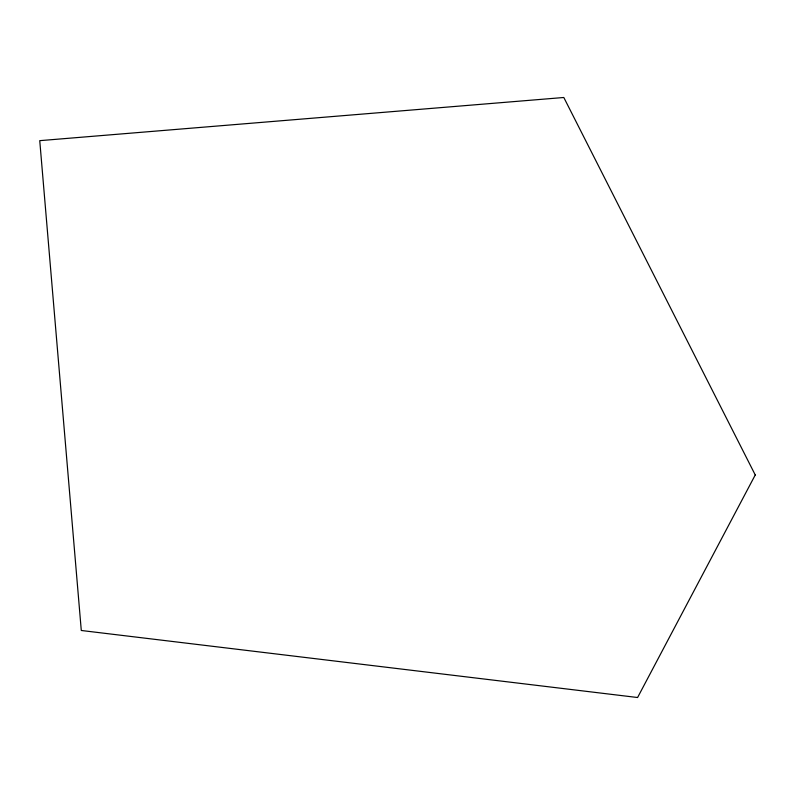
<?xml version="1.0" encoding="UTF-8"?>
<svg xmlns="http://www.w3.org/2000/svg" width="795" height="795" viewBox="0 0 795 795"><rect width="100%" height="100%" fill="white"/><g stroke="black" fill="none" stroke-linecap="round" stroke-linejoin="round"><path stroke-width="1.19" d="M755.25 474.963L637.59 697.513L81.289 630.485L39.75 140.655L563.814 97.487L755.25 474.963"/></g></svg>
